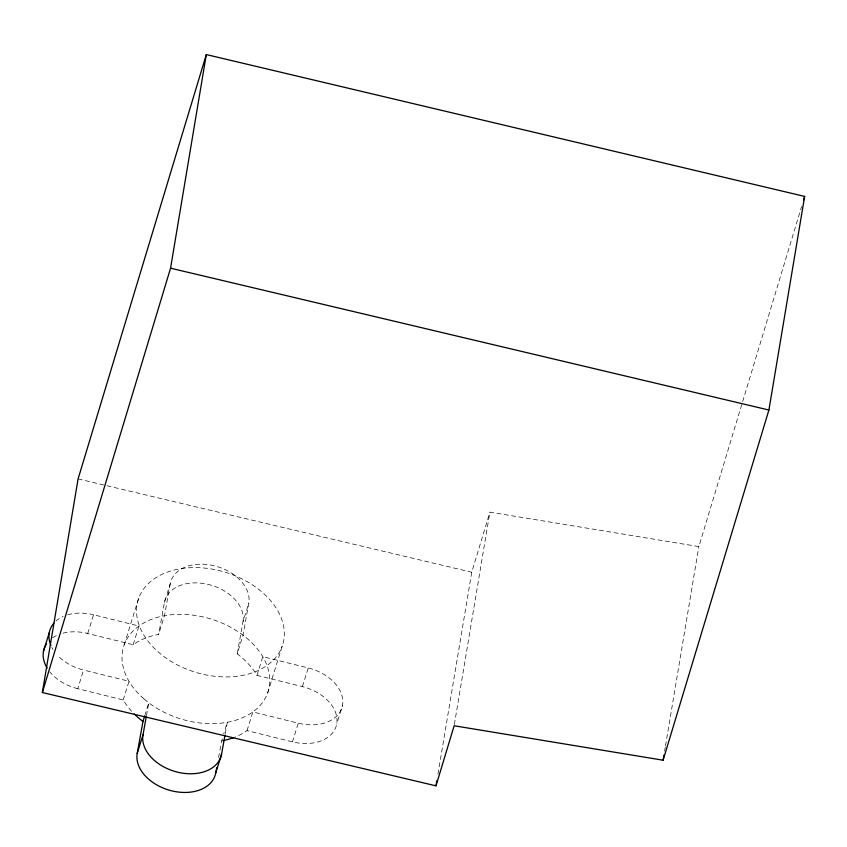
<?xml version="1.0" encoding="UTF-8"?>
<svg xmlns="http://www.w3.org/2000/svg" width="847" height="847" viewBox="0 0 847 847"><rect width="100%" height="100%" fill="white"/><g stroke="black" fill="none" stroke-linecap="round" stroke-linejoin="round"><path stroke-width="0.64" stroke-dasharray="4.24 3.18" d="M437.952 774.126L471.747 572.233L489.894 512.149L698.849 546.59L801.59 206.53M454.363 724.46L489.894 512.149M664.62 751.088L665.276 747.181M665.498 745.879L698.849 546.59M63.017 633.185A40.54 27.962 17.3 0 1 87.717 633.461L133.159 644.715A75.669 52.186 17.3 0 1 158.664 634.392L164.424 602.429L170.236 583.742A40.54 27.962 17.3 0 1 214.492 565.849A40.54 27.962 17.3 0 1 248.785 603.191L243.025 635.155L237.213 653.842A75.669 52.186 17.3 0 1 256.98 675.366L302.421 686.61A40.54 27.962 17.3 0 1 336.714 723.963A40.54 27.962 17.3 0 1 292.459 741.866L247.017 730.612A75.669 52.186 17.3 0 1 235.36 736.954M146.467 715.577L148.776 702.788L145.144 714.476M170.236 583.742L164.477 615.705L158.664 634.392M218.515 757.546L222.295 738.436M237.213 653.842L242.973 621.878L248.785 603.191M225.249 733.746L227.324 722.237L223.693 733.915M87.717 633.461L93.53 614.774L138.972 626.028L133.159 644.715M131.677 711.289A75.669 52.186 17.3 0 1 123.207 699.961L77.755 688.706L83.567 670.019A40.54 27.962 17.3 0 1 57.257 655.059M124.17 644.948L138.696 598.236M123.207 699.961L129.009 681.274L83.567 670.019M256.98 675.366L262.782 656.679L308.234 667.934A40.54 27.962 17.3 0 1 342.527 705.276L336.714 723.963M247.017 730.612L252.83 711.925L298.271 723.179A40.54 27.962 17.3 0 0 342.527 705.276M267.631 693.005L282.167 646.282A75.669 52.186 17.3 0 0 189.94 567.723A75.669 52.186 17.3 0 0 159.183 652.772A75.669 52.186 17.3 0 0 282.167 646.282M302.421 686.61L308.234 667.934M292.459 741.866L298.271 723.179M78.093 478.904L471.747 572.233M52.948 649.374A40.54 27.962 17.3 0 1 51.858 647.426M55.944 621.073A40.54 27.962 17.3 0 1 63.229 616.436M67.654 614.827A40.54 27.962 17.3 0 1 93.53 614.774M223.333 740.574A75.669 52.186 17.3 0 1 221.512 740.924M77.755 688.706A40.54 27.962 17.3 0 1 49.846 671.893M52.588 637.833A40.54 27.962 17.3 0 1 58.485 634.678M164.424 602.429A40.54 27.962 17.3 0 1 208.68 584.536A40.54 27.962 17.3 0 1 242.973 621.878M144.075 698.997A75.669 52.186 17.3 0 0 267.44 693.534A75.669 52.186 17.3 0 0 176.187 614.403A75.669 52.186 17.3 0 0 144.075 698.997"/><path stroke-width="1.27" d="M42.35 692.528L78.093 478.904L206.308 54.568L804.65 196.419L768.907 410.033L663.095 760.214L454.151 725.763L435.993 785.847L42.35 692.528L170.565 268.181L206.308 54.568M435.993 785.847L436.861 780.638M663.095 760.214L663.974 755.005M225.016 735.027L221.565 754.201L215.752 772.888A40.54 27.962 17.3 0 1 171.496 790.791A40.54 27.962 17.3 0 1 137.203 753.449L142.963 721.475L144.784 715.641M137.203 753.449L143.016 734.762L146.235 716.858M215.752 772.888L216.673 767.774M803.507 200.21L804.65 196.419M43.462 651.364L49.274 632.677M170.565 268.181L768.907 410.033M221.565 754.201A40.54 27.962 17.3 0 1 177.309 772.104A40.54 27.962 17.3 0 1 143.016 734.762M233.73 737.589A75.669 52.186 17.3 0 1 223.333 740.574M142.963 721.475A75.669 52.186 17.3 0 1 134.26 713.979M47.136 668.061A40.54 27.962 17.3 0 1 46.352 644.133M50.936 645.478A40.54 27.962 17.3 0 1 53.859 623.191"/></g></svg>
